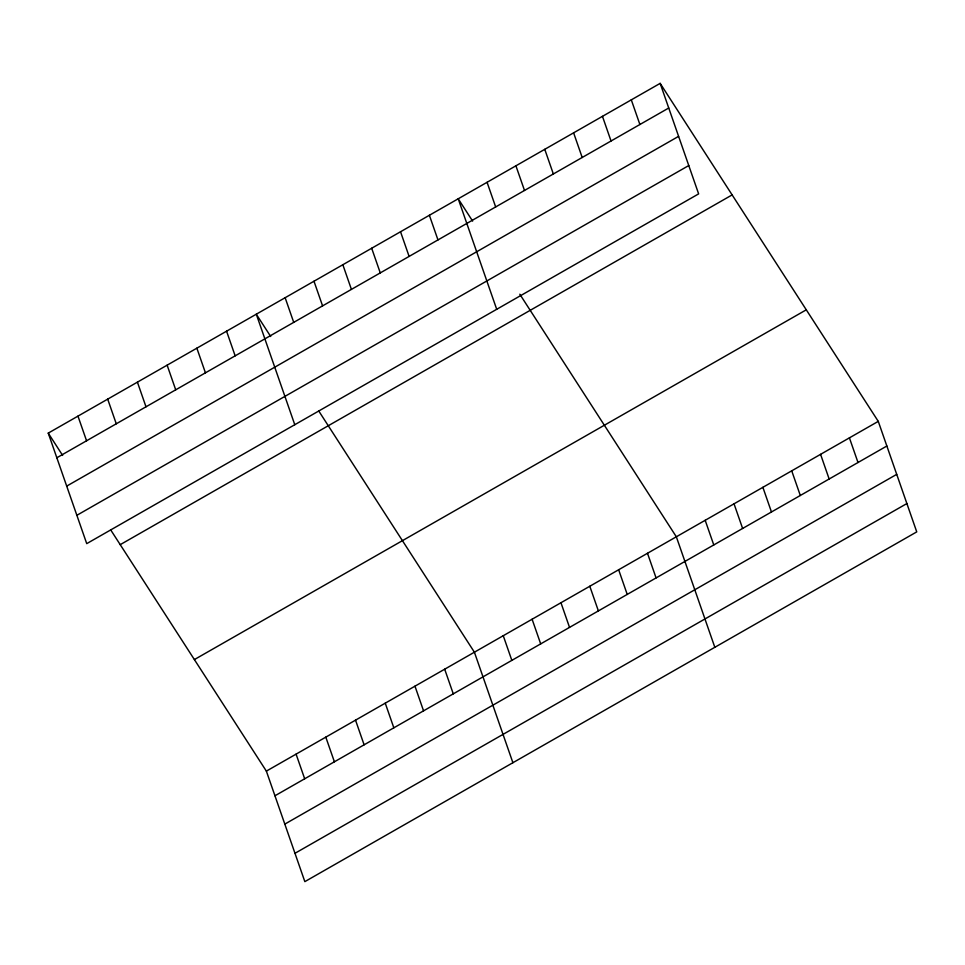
<?xml version="1.0" encoding="UTF-8"?>
<svg xmlns="http://www.w3.org/2000/svg" width="965" height="965" viewBox="0 0 965 965"><rect width="100%" height="100%" fill="white"/><g stroke="black" fill="none" stroke-linecap="round" stroke-linejoin="round"><path stroke-width="1.45" d="M660.156 83.364L698.636 193.881L86.729 543.633L48.25 433.116L660.156 83.364L878.271 421.367L916.75 531.884L304.844 881.636L266.364 771.119L110.625 529.785M56.838 457.772L668.733 108.02M66.706 486.107L678.6 136.355M76.862 515.298L688.769 165.546M120.227 544.658L732.133 194.906M194.387 659.577L806.282 309.825M266.364 771.119L878.271 421.367M274.953 795.775L886.847 446.023M284.82 824.11L896.714 474.358M294.976 853.301L906.883 503.549M472.621 221.094L458.218 198.79L496.71 309.295M519.809 294.216L676.332 536.781L714.824 647.298M270.695 336.508L256.292 314.204L294.783 424.721M318.679 410.873L474.406 652.207L512.898 762.724M48.25 433.116L62.641 455.42M849.417 437.857L858.006 462.512M820.576 454.346L829.152 479.002M791.722 470.836L800.311 495.491M631.303 99.853L639.892 124.509M762.881 487.325L771.457 511.969M602.462 116.343L611.038 140.999M734.027 503.814L742.616 528.458M573.608 132.832L582.197 157.488M705.186 520.304L713.774 544.948M544.767 149.322L553.343 173.977M515.913 165.811L524.502 190.455M647.491 553.271L656.079 577.926M487.072 182.301L495.66 206.944M618.649 569.76L627.226 594.416M589.796 586.25L598.384 610.905M429.377 215.267L437.965 239.923M560.955 602.739L569.531 627.395M400.535 231.757L409.112 256.413M532.101 619.228L540.69 643.884M371.682 248.246L380.27 272.902M503.26 635.718L511.836 660.362M342.84 264.736L351.417 289.391M313.987 281.225L322.575 305.881M444.684 669.191L453.273 693.847M285.145 297.715L293.722 322.37M414.974 686.175L423.551 710.831M385.252 703.171L393.829 727.815M226.57 331.188L235.158 355.844M355.53 720.155L364.107 744.811M196.86 348.172L205.436 372.828M325.808 737.139L334.397 761.795M167.138 365.168L175.714 389.812M296.086 754.135L304.675 778.779M137.416 382.152L145.992 406.808M107.694 399.136L116.27 423.792M77.972 416.132L86.561 440.776"/></g></svg>
